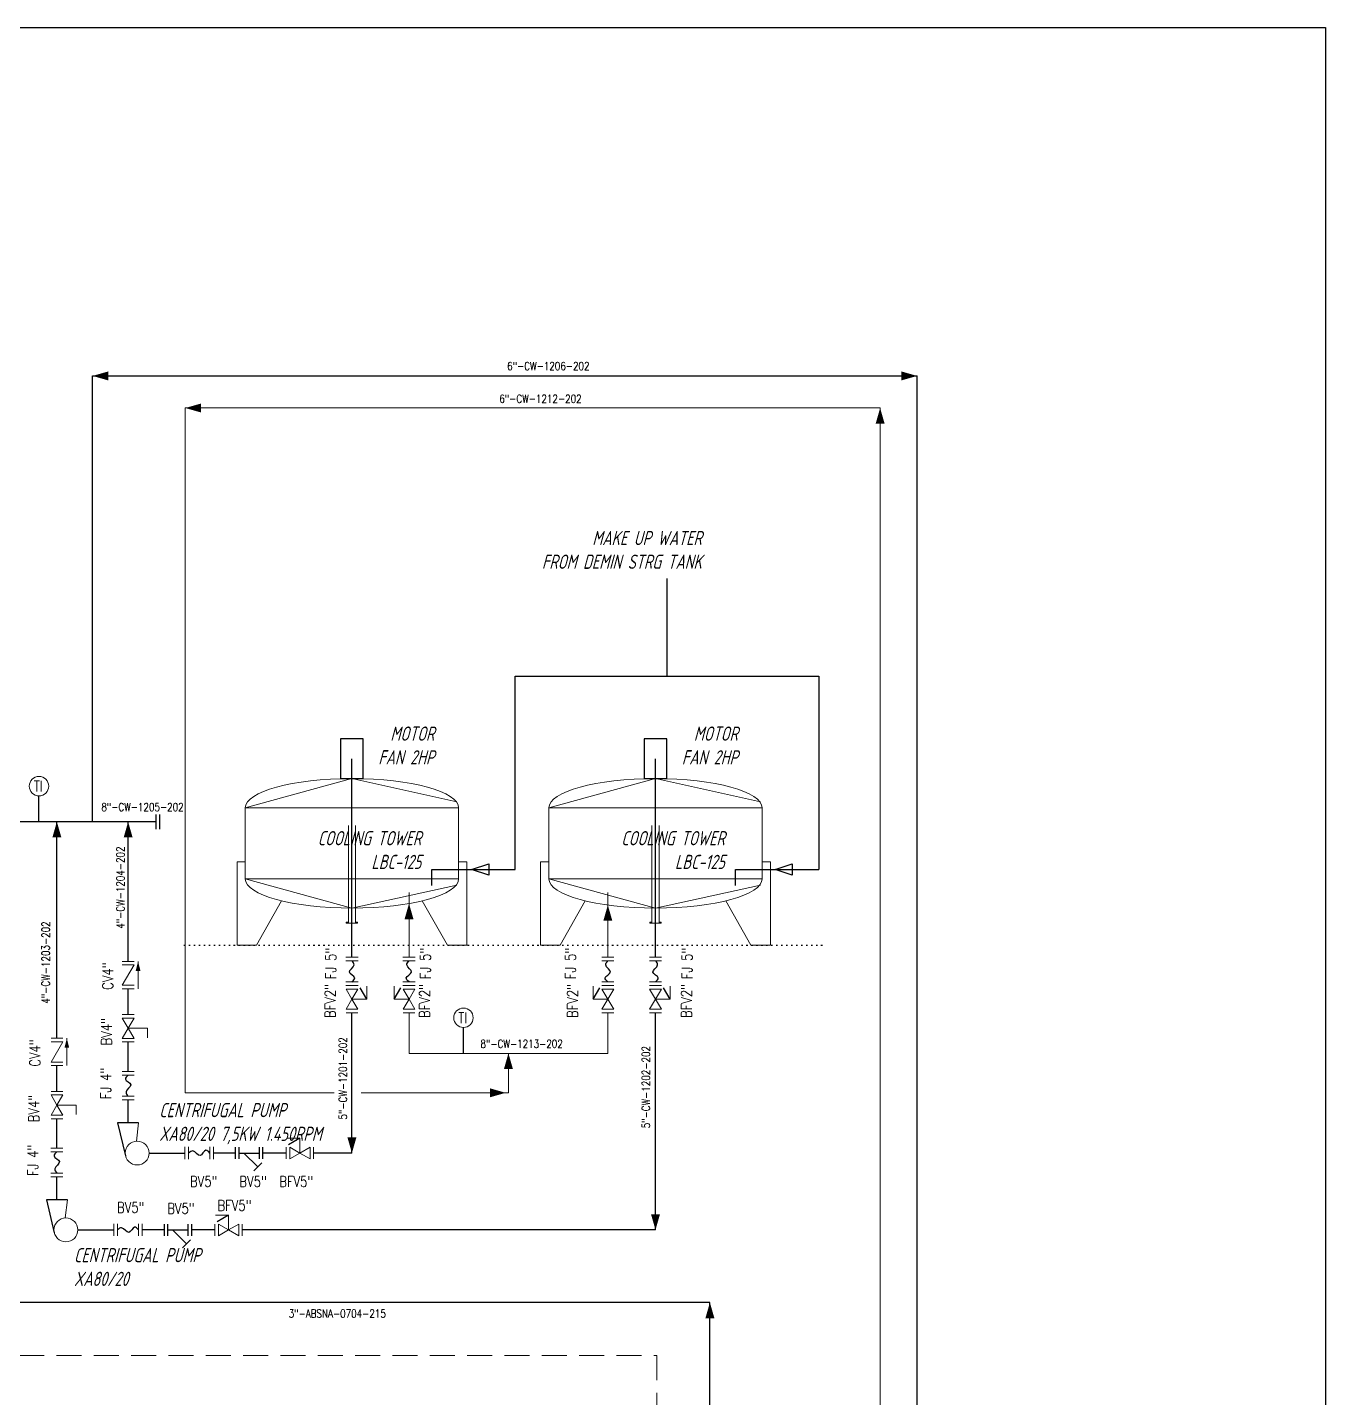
# Model space of a CAD drawing. Extents: x -29512 to 147477, y -5232 to 39709.
# Drawn here: x 140849.4 to 140940.7, y 10781.7 to 10878 of the extents above; entities that cross this region are included whole.
import ezdxf
from ezdxf.enums import TextEntityAlignment as Align

# ---------------------------------------------------------------- set-up
doc = ezdxf.new("R2010")
doc.units = 0
for name, pattern in [('CENTER', [2, 1.25, -0.25, 0.25, -0.25]), ('DASHDOT', [25.4, 12.7, -6.35, 0, -6.35]), ('DOTTED', [0.25, 0, -0.25]), ('HIDDEN', [0.375, 0.25, -0.125])]:
    doc.linetypes.add(name, pattern=pattern)
doc.layers.get('0').update_dxf_attribs({"linetype": 'CONTINUOUS'})
for name, color, linetype in [('6', 6, 'DASHDOT'), ('DIMENSION', 3, 'CONTINUOUS'), ('HATCH', 4, 'CONTINUOUS'), ('NUVOLA', 6, 'CONTINUOUS'), ('S', 7, 'CONTINUOUS')]:
    doc.layers.add(name, color=color, linetype=linetype)
for name, color, linetype, lineweight in [('DIMENSI', 20, 'CONTINUOUS', 9), ('FITTING', 7, 'CONTINUOUS', 13), ('TAG', 140, 'CONTINUOUS', 13)]:
    doc.layers.add(name, color=color, linetype=linetype, lineweight=lineweight)
doc.styles.add('Romans100', font='romans.shx', dxfattribs={"width": 0.8, "height": 200})
doc.styles.add('S25', font='SIMPLEX', dxfattribs={"width": 0.8, "height": 0.25})
doc.styles.add('STYLE4', font='isocp.shx', dxfattribs={"width": 0.8, "oblique": 15, "height": 2})

msp = doc.modelspace()

# ---------------------------------------------------------------- linework, layer by layer
at = {"color": 6, "lineweight": 20}
for p, q in [((140860.5187, 10803.1142), (140860.5187, 10851.2752)), ((140860.5187, 10851.2752), (140909.378, 10851.2752)), ((140909.378, 10697.515), (140909.378, 10851.2752)), ((140876.2496, 10812.6611), (140876.2496, 10817.1936)), ((140890.232, 10812.6611), (140890.232, 10817.1936)), ((140876.2496, 10805.891), (140876.2496, 10808.7391)), ((140890.232, 10805.891), (140890.232, 10808.7391)), ((140876.2496, 10805.891), (140890.232, 10805.891)), ((140883.2408, 10805.891), (140883.2408, 10803.1142)), ((140870.983, 10803.1142), (140860.5187, 10803.1142)), ((140883.2408, 10803.1142), (140872.8796, 10803.1142))]:
    msp.add_line(p, q, dxfattribs=at)
at = {"color": 30, "lineweight": 20}
for p, q in [((140856.4992, 10812.3572), (140856.4992, 10812.3606)), ((140851.4892, 10806.9519), (140851.4892, 10806.9554))]:
    msp.add_line(p, q, dxfattribs=at)
at = {"color": 7, "lineweight": 20}
for p, q in [((140873.2726, 10810.6227), (140873.2726, 10809.7003)), ((140875.2147, 10810.6227), (140875.2147, 10809.7003)), ((140889.1971, 10810.6227), (140889.1971, 10809.7003)), ((140894.6177, 10810.6227), (140894.6177, 10809.7003)), ((140872.2377, 10809.7003), (140873.2726, 10809.7003)), ((140873.2726, 10810.3658), (140873.2726, 10809.7003)), ((140875.2147, 10810.3658), (140875.2147, 10809.7003)), ((140876.2496, 10809.7003), (140875.2147, 10809.7003)), ((140890.232, 10809.7003), (140889.1971, 10809.7003)), ((140893.5827, 10809.7003), (140894.6177, 10809.7003)), ((140856.4992, 10807.6583), (140857.8647, 10807.6583)), ((140857.8647, 10806.9928), (140857.8647, 10807.6583)), ((140851.4892, 10802.253), (140852.8546, 10802.253)), ((140852.8546, 10801.5876), (140852.8546, 10802.253)), ((140867.6523, 10799.9145), (140868.5747, 10799.9145)), ((140868.5747, 10798.8796), (140868.5747, 10799.9145)), ((140862.6422, 10794.5093), (140863.5646, 10794.5093)), ((140862.8992, 10794.5093), (140863.5646, 10794.5093)), ((140863.5646, 10793.4744), (140863.5646, 10794.5093))]:
    msp.add_line(p, q, dxfattribs=at)
at = {"color": 7}
for p, q in [((140864.055, 10798.4675), (140864.055, 10799.2918)), ((140864.3023, 10798.4675), (140864.3023, 10799.2918)), ((140865.73, 10798.4675), (140865.73, 10799.2918)), ((140865.9774, 10798.4675), (140865.9774, 10799.2918)), ((140864.3023, 10798.8796), (140865.73, 10798.8796)), ((140864.6371, 10798.8796), (140865.6185, 10797.9063)), ((140865.3409, 10797.6288), (140865.896, 10798.1839)), ((140859.0449, 10793.0622), (140859.0449, 10793.8865)), ((140859.2922, 10793.0622), (140859.2922, 10793.8865)), ((140859.2922, 10793.4744), (140860.72, 10793.4744)), ((140859.6271, 10793.4744), (140860.6084, 10792.5011)), ((140860.72, 10793.0622), (140860.72, 10793.8865)), ((140860.9673, 10793.0622), (140860.9673, 10793.8865)), ((140860.3308, 10792.2235), (140860.886, 10792.7786))]:
    msp.add_line(p, q, dxfattribs=at)
at = {"color": 7, "lineweight": 20}
for centre in [(140850.2291, 10824.6795), (140880.0795, 10808.3947)]:
    msp.add_circle(centre, 0.6834, dxfattribs=at)
for points in [[(140872.2377, 10810.9187), (140872.4351, 10811.1944), (140872.0543, 10811.5976), (140872.3876, 10812.1073), (140872.2377, 10812.4039)], [(140876.2496, 10810.9187), (140876.0522, 10811.1944), (140876.433, 10811.5976), (140876.0997, 10812.1073), (140876.2496, 10812.4039)], [(140890.232, 10810.9187), (140890.0346, 10811.1944), (140890.4154, 10811.5976), (140890.0821, 10812.1073), (140890.232, 10812.4039)], [(140893.5827, 10810.9187), (140893.7801, 10811.1944), (140893.3993, 10811.5976), (140893.7326, 10812.1073), (140893.5827, 10812.4039)], [(140856.4992, 10804.3616), (140856.3019, 10804.0859), (140856.6827, 10803.6827), (140856.3494, 10803.1731), (140856.4992, 10802.8765)], [(140851.4892, 10798.9564), (140851.2918, 10798.6807), (140851.6726, 10798.2775), (140851.3393, 10797.7678), (140851.4892, 10797.4713)], [(140862.2388, 10798.8796), (140861.9632, 10799.077), (140861.56, 10798.6962), (140861.0503, 10799.0295), (140860.7537, 10798.8796)], [(140857.2288, 10793.4744), (140856.9531, 10793.6718), (140856.5499, 10793.2909), (140856.0402, 10793.6242), (140855.7437, 10793.4744)]]:
    msp.add_spline(points, degree=3)
at = {"color": 6, "lineweight": 20}
for points in [[(140860.5187, 10851.2752), (140861.6202, 10850.9604), (140861.6202, 10851.5899)], [(140909.378, 10851.2752), (140909.6927, 10850.1736), (140909.0632, 10850.1736)], [(140876.2496, 10816.4207), (140875.9349, 10815.3192), (140876.5643, 10815.3192)], [(140890.232, 10816.3186), (140889.9173, 10815.2171), (140890.5467, 10815.2171)], [(140883.2408, 10805.891), (140882.9261, 10804.7895), (140883.5555, 10804.7895)], [(140883.0469, 10803.1142), (140881.9454, 10803.4289), (140881.9454, 10802.7995)]]:
    msp.add_solid(points, dxfattribs=at)
at = {"layer": '6', "color": 5, "linetype": 'Continuous', "ltscale": 5}
for p, q in [((140853.9942, 10822.1759), (140853.9942, 10853.5299)), ((140853.9942, 10853.5299), (140911.9737, 10853.5299)), ((140911.9737, 10695.4783), (140911.9737, 10853.5299)), ((140872.2377, 10812.6595), (140872.2377, 10826.6006)), ((140893.5827, 10812.6595), (140893.5827, 10826.6006)), ((140858.4444, 10822.1759), (140846.4616, 10822.1759)), ((140851.4892, 10806.9554), (140851.4892, 10822.1759)), ((140856.4992, 10812.3572), (140856.4992, 10822.1759)), ((140856.4992, 10808.6195), (140856.4992, 10810.4383)), ((140872.2377, 10798.8796), (140872.2377, 10808.7391)), ((140893.5827, 10793.4744), (140893.5827, 10808.7391)), ((140856.4992, 10804.6189), (140856.4992, 10806.6971)), ((140851.4892, 10803.2142), (140851.4892, 10805.033)), ((140856.4992, 10800.9993), (140856.4992, 10802.6193)), ((140851.4892, 10799.2136), (140851.4892, 10801.2919)), ((140857.9728, 10798.8796), (140860.4965, 10798.8796)), ((140864.055, 10798.8796), (140862.4961, 10798.8796)), ((140867.6135, 10798.8796), (140865.9774, 10798.8796)), ((140872.2377, 10798.8796), (140869.5359, 10798.8796)), ((140851.4892, 10795.5941), (140851.4892, 10797.214)), ((140852.9627, 10793.4744), (140855.4864, 10793.4744)), ((140859.0449, 10793.4744), (140857.486, 10793.4744)), ((140862.6034, 10793.4744), (140860.9673, 10793.4744)), ((140893.5827, 10793.4744), (140864.5258, 10793.4744))]:
    msp.add_line(p, q, dxfattribs=at)
for points in [[(140853.9942, 10853.5299), (140855.0957, 10853.2151), (140855.0957, 10853.8446)], [(140911.9737, 10853.5299), (140910.8722, 10853.2151), (140910.8722, 10853.8446)], [(140851.4892, 10822.1759), (140851.1744, 10821.0743), (140851.8039, 10821.0743)], [(140856.4992, 10822.1759), (140856.1845, 10821.0743), (140856.814, 10821.0743)], [(140872.2369, 10798.8766), (140872.5516, 10799.9781), (140871.9221, 10799.9781)], [(140893.5819, 10793.4713), (140893.8966, 10794.5728), (140893.2671, 10794.5728)]]:
    msp.add_solid(points, dxfattribs=at)
at = {"layer": 'DIMENSI', "color": 1}
for p, q in [((140872.2377, 10825.2079), (140864.7377, 10823.1551)), ((140879.6242, 10823.5885), (140872.2377, 10825.2079)), ((140893.5827, 10825.2079), (140886.0827, 10823.1551)), ((140900.9692, 10823.5885), (140893.5827, 10825.2079)), ((140879.7377, 10823.1551), (140864.7377, 10823.1551)), ((140901.0827, 10823.1551), (140886.0827, 10823.1551)), ((140879.7377, 10818.1551), (140864.7377, 10818.1551)), ((140872.2377, 10816.1023), (140864.7377, 10818.1551)), ((140879.6242, 10817.7217), (140872.2377, 10816.1023)), ((140901.0827, 10818.1551), (140886.0827, 10818.1551)), ((140893.5827, 10816.1023), (140886.0827, 10818.1551)), ((140900.9692, 10817.7217), (140893.5827, 10816.1023))]:
    msp.add_line(p, q, dxfattribs=at)
at = {"layer": 'DIMENSI', "color": 7}
for p, q in [((140864.7377, 10823.1551), (140864.7377, 10818.1551)), ((140879.7377, 10823.1551), (140879.7377, 10818.1551)), ((140886.0827, 10823.1551), (140886.0827, 10818.1551)), ((140901.0827, 10823.1551), (140901.0827, 10818.1551)), ((140864.1616, 10819.3661), (140864.1616, 10813.4958)), ((140864.7377, 10819.3661), (140864.1616, 10819.3661)), ((140879.7377, 10819.3661), (140880.3138, 10819.3661)), ((140880.3138, 10819.3661), (140880.3138, 10813.4958)), ((140885.5066, 10819.3661), (140885.5066, 10813.4958)), ((140886.0827, 10819.3661), (140885.5066, 10819.3661)), ((140901.0827, 10819.3661), (140901.6588, 10819.3661)), ((140901.6588, 10819.3661), (140901.6588, 10813.4958)), ((140865.53, 10813.4958), (140867.2906, 10816.6122)), ((140878.9455, 10813.4958), (140877.1848, 10816.6122)), ((140886.875, 10813.4958), (140888.6356, 10816.6122)), ((140900.2905, 10813.4958), (140898.5298, 10816.6122)), ((140871.8377, 10815.0463), (140871.8377, 10815.1263)), ((140871.9877, 10815.1263), (140871.8377, 10815.1263)), ((140872.6377, 10815.0463), (140871.8377, 10815.0463)), ((140872.6377, 10815.1263), (140872.4877, 10815.1263)), ((140872.6377, 10815.1263), (140872.6377, 10815.0463)), ((140893.1827, 10815.0463), (140893.1827, 10815.1263)), ((140893.3327, 10815.1263), (140893.1827, 10815.1263)), ((140893.9827, 10815.0463), (140893.1827, 10815.0463)), ((140893.9827, 10815.1263), (140893.8327, 10815.1263)), ((140893.9827, 10815.1263), (140893.9827, 10815.0463)), ((140864.1616, 10813.4958), (140865.53, 10813.4958)), ((140880.3138, 10813.4958), (140878.9455, 10813.4958)), ((140885.5066, 10813.4958), (140886.875, 10813.4958)), ((140901.6588, 10813.4958), (140900.2905, 10813.4958)), ((140857.2381, 10800.9993), (140857.0837, 10799.7171)), ((140852.228, 10795.5941), (140852.0736, 10794.3118))]:
    msp.add_line(p, q, dxfattribs=at)
at = {"layer": 'DIMENSI', "color": 7, "linetype": 'CENTER', "ltscale": 10}
for p, q in [((140871.9877, 10815.0463), (140871.9877, 10821.9095)), ((140872.4877, 10815.0463), (140872.4877, 10821.9095)), ((140893.3327, 10815.0463), (140893.3327, 10821.9095)), ((140893.8327, 10815.0463), (140893.8327, 10821.9095))]:
    msp.add_line(p, q, dxfattribs=at)
at = {"layer": 'DIMENSI', "color": 7}
for centre in [(140857.1338, 10798.8796), (140852.1237, 10793.4744)]:
    msp.add_circle(centre, 0.839, dxfattribs=at)
at = {"layer": 'DIMENSI', "color": 7, "extrusion": (0, 0, -1)}
for centre in [(140872.2377, 10823.1551), (140893.5827, 10823.1551)]:
    msp.add_ellipse(centre, major_axis=(7.5, 0), ratio=0.2737035, start_param=3.1415927, end_param=6.2831853, dxfattribs=at)
at = {"layer": 'DIMENSI', "color": 7}
for centre in [(140872.2377, 10818.1551), (140893.5827, 10818.1551)]:
    msp.add_ellipse(centre, major_axis=(7.5, 0), ratio=0.2737035, start_param=3.1415927, end_param=6.2831853, dxfattribs=at)
at = {"layer": 'DIMENSION', "color": 0, "linetype": 'ByBlock', "ltscale": 0.5}
for p, q in [((140858.4444, 10822.6853), (140858.4444, 10821.6665)), ((140858.7061, 10822.6853), (140858.7061, 10821.6665))]:
    msp.add_line(p, q, dxfattribs=at)
at = {"layer": 'DIMENSION', "color": 7, "linetype": 'ByBlock', "ltscale": 0.5}
for p, q in [((140880.655, 10818.8211), (140881.8589, 10819.2244)), ((140881.8589, 10819.2244), (140881.8589, 10818.4301)), ((140902, 10818.8211), (140903.2039, 10819.2244)), ((140903.2039, 10819.2244), (140903.2039, 10818.4301)), ((140877.8623, 10817.6935), (140877.8623, 10818.8211)), ((140881.8589, 10818.4301), (140880.655, 10818.8211)), ((140899.2073, 10817.6935), (140899.2073, 10818.8211)), ((140903.2039, 10818.4301), (140902, 10818.8211))]:
    msp.add_line(p, q, dxfattribs=at)
at = {"layer": 'DIMENSION', "color": 3, "linetype": 'ByBlock', "ltscale": 0.5}
for p, q in [((140877.8623, 10818.8211), (140883.7215, 10818.8211)), ((140899.2073, 10818.8211), (140905.0665, 10818.8211))]:
    msp.add_line(p, q, dxfattribs=at)
at = {"layer": 'DIMENSION', "color": 7}
for p, q in [((140855.7604, 10800.9993), (140856.3182, 10798.6832)), ((140857.2381, 10800.9993), (140855.7604, 10800.9993)), ((140852.228, 10795.5941), (140850.7503, 10795.5941)), ((140850.7503, 10795.5941), (140851.3081, 10793.2779))]:
    msp.add_line(p, q, dxfattribs=at)
at = {"layer": 'DIMENSION', "color": 4, "linetype": 'HIDDEN', "lineweight": 13, "ltscale": 7}
for p, q in [((140840.9627, 10784.6463), (140893.685, 10784.6463)), ((140893.685, 10784.6463), (140893.685, 10723.6993))]:
    msp.add_line(p, q, dxfattribs=at)
at = {"layer": 'DIMENSION', "color": 6, "linetype": 'ByBlock', "ltscale": 0.5}
msp.add_lwpolyline([(140940.703, 10663.7417), (140590.0902, 10663.7417), (140590.0902, 10878.0401), (140940.703, 10878.0401)], close=True, dxfattribs=at)
at = {"layer": 'FITTING'}
for p, q in [((140872.6664, 10812.6611), (140871.809, 10812.6611)), ((140875.8209, 10812.6611), (140876.6783, 10812.6611)), ((140889.8033, 10812.6611), (140890.6607, 10812.6611)), ((140894.0114, 10812.6611), (140893.154, 10812.6611)), ((140872.6664, 10812.4039), (140871.809, 10812.4039)), ((140875.8209, 10812.4039), (140876.6783, 10812.4039)), ((140889.8033, 10812.4039), (140890.6607, 10812.4039)), ((140894.0114, 10812.4039), (140893.154, 10812.4039)), ((140872.6664, 10810.9187), (140871.809, 10810.9187)), ((140872.6664, 10810.6615), (140871.809, 10810.6615)), ((140875.8209, 10810.9187), (140876.6783, 10810.9187)), ((140875.8209, 10810.6615), (140876.6783, 10810.6615)), ((140889.8033, 10810.9187), (140890.6607, 10810.9187)), ((140889.8033, 10810.6615), (140890.6607, 10810.6615)), ((140894.0114, 10810.9187), (140893.154, 10810.9187)), ((140894.0114, 10810.6615), (140893.154, 10810.6615)), ((140856.0705, 10804.6189), (140856.928, 10804.6189)), ((140856.0705, 10804.3616), (140856.928, 10804.3616)), ((140856.0705, 10802.8765), (140856.928, 10802.8765)), ((140856.0705, 10802.6193), (140856.928, 10802.6193)), ((140851.0605, 10799.2136), (140851.9179, 10799.2136)), ((140851.0605, 10798.9564), (140851.9179, 10798.9564)), ((140860.4965, 10799.3083), (140860.4965, 10798.4509)), ((140860.7537, 10799.3083), (140860.7537, 10798.4509)), ((140862.2388, 10799.3083), (140862.2388, 10798.4509)), ((140862.4961, 10799.3083), (140862.4961, 10798.4509)), ((140851.0605, 10797.4713), (140851.9179, 10797.4713)), ((140851.0605, 10797.214), (140851.9179, 10797.214)), ((140855.4864, 10793.9031), (140855.4864, 10793.0457)), ((140855.7437, 10793.9031), (140855.7437, 10793.0457)), ((140857.2288, 10793.9031), (140857.2288, 10793.0457)), ((140857.486, 10793.9031), (140857.486, 10793.0457))]:
    msp.add_line(p, q, dxfattribs=at)
at = {"layer": 'FITTING', "lineweight": 20}
for p, q in [((140856.0871, 10812.3572), (140856.9114, 10812.3572)), ((140857.199, 10812.357), (140857.199, 10810.4348)), ((140871.8256, 10810.6615), (140872.6499, 10810.6615)), ((140876.6618, 10810.6615), (140875.8375, 10810.6615)), ((140890.6441, 10810.6615), (140889.8198, 10810.6615)), ((140893.1706, 10810.6615), (140893.9949, 10810.6615)), ((140856.0871, 10810.4348), (140856.9114, 10810.4348)), ((140856.0871, 10810.4348), (140856.9114, 10810.4348)), ((140856.9114, 10808.6195), (140856.0871, 10808.6195)), ((140871.8256, 10808.7391), (140872.6499, 10808.7391)), ((140876.6618, 10808.7391), (140875.8375, 10808.7391)), ((140890.6441, 10808.7391), (140889.8198, 10808.7391)), ((140893.1706, 10808.7391), (140893.9949, 10808.7391)), ((140851.077, 10806.9519), (140851.9013, 10806.9519)), ((140852.1889, 10806.9518), (140852.1889, 10805.0296)), ((140856.9114, 10806.6971), (140856.0871, 10806.6971)), ((140851.077, 10805.0296), (140851.9013, 10805.0296)), ((140851.077, 10805.0296), (140851.9013, 10805.0296)), ((140851.9013, 10803.2142), (140851.077, 10803.2142)), ((140851.9013, 10801.2919), (140851.077, 10801.2919)), ((140867.6135, 10798.4675), (140867.6135, 10799.2918)), ((140869.5359, 10798.4675), (140869.5359, 10799.2918)), ((140862.6034, 10793.0622), (140862.6034, 10793.8865)), ((140864.5258, 10793.0622), (140864.5258, 10793.8865))]:
    msp.add_line(p, q, dxfattribs=at)
for points in [[(140856.9114, 10812.1099), (140856.0871, 10812.1099), (140856.9114, 10812.1099), (140856.0871, 10810.6822), (140856.9114, 10810.6822)], [(140851.9013, 10806.7046), (140851.077, 10806.7046), (140851.9013, 10806.7046), (140851.077, 10805.2769), (140851.9013, 10805.2769)]]:
    msp.add_lwpolyline(points, dxfattribs=at)
for points in [[(140872.2377, 10809.7003), (140871.8256, 10810.4142), (140872.6499, 10810.4142)], [(140872.2377, 10809.7003), (140871.8256, 10808.9865), (140872.6499, 10808.9865)], [(140876.2496, 10809.7003), (140876.6618, 10810.4142), (140875.8375, 10810.4142)], [(140876.2496, 10809.7003), (140876.6618, 10808.9865), (140875.8375, 10808.9865)], [(140890.232, 10809.7003), (140890.6441, 10810.4142), (140889.8198, 10810.4142)], [(140890.232, 10809.7003), (140890.6441, 10808.9865), (140889.8198, 10808.9865)], [(140893.5827, 10809.7003), (140893.1706, 10810.4142), (140893.9949, 10810.4142)], [(140893.5827, 10809.7003), (140893.1706, 10808.9865), (140893.9949, 10808.9865)], [(140856.4992, 10807.6583), (140856.9114, 10808.3722), (140856.0871, 10808.3722)], [(140856.4992, 10807.6583), (140856.9114, 10806.9444), (140856.0871, 10806.9444)], [(140851.4892, 10802.253), (140851.9013, 10802.9669), (140851.077, 10802.9669)], [(140851.4892, 10802.253), (140851.9013, 10801.5392), (140851.077, 10801.5392)], [(140868.5747, 10798.8796), (140867.8608, 10798.4675), (140867.8608, 10799.2918)], [(140868.5747, 10798.8796), (140869.2886, 10798.4675), (140869.2886, 10799.2918)], [(140863.5646, 10793.4744), (140862.8508, 10793.0622), (140862.8508, 10793.8865)], [(140863.5646, 10793.4744), (140864.2785, 10793.0622), (140864.2785, 10793.8865)]]:
    msp.add_lwpolyline(points, close=True, dxfattribs=at)
for points in [[(140857.0304, 10811.684), (140857.199, 10812.357), (140857.3671, 10811.6839)], [(140852.0203, 10806.2787), (140852.1889, 10806.9518), (140852.3571, 10806.2786)]]:
    msp.add_solid(points, dxfattribs=at)
at = {"layer": 'HATCH', "color": 3}
for p, q in [((140894.394, 10832.4274), (140894.394, 10839.2865)), ((140883.7215, 10818.8211), (140883.7215, 10832.4274)), ((140883.7215, 10832.4274), (140905.0665, 10832.4274)), ((140905.0665, 10832.4274), (140905.0665, 10818.8211))]:
    msp.add_line(p, q, dxfattribs=at)
at = {"layer": 'HATCH', "color": 7}
for p, q in [((140850.2291, 10822.1759), (140850.2291, 10823.9961)), ((140873.2726, 10809.7003), (140872.8114, 10810.4991)), ((140875.2147, 10809.7003), (140875.6759, 10810.4991)), ((140889.1971, 10809.7003), (140889.6583, 10810.4991)), ((140894.6177, 10809.7003), (140894.1565, 10810.4991)), ((140880.0795, 10805.891), (140880.0795, 10807.7112)), ((140868.5747, 10799.9145), (140867.7759, 10799.4533)), ((140863.5646, 10794.5093), (140862.7658, 10794.0481))]:
    msp.add_line(p, q, dxfattribs=at)
at = {"layer": 'HATCH', "color": 7, "linetype": 'DOTTED'}
msp.add_line((140860.419, 10813.4958), (140905.4715, 10813.4958), dxfattribs=at)
at = {"layer": 'HATCH', "color": 7}
for points in [[(140871.4429, 10825.2079), (140873.0326, 10825.2079), (140873.0326, 10828.0049), (140871.4429, 10828.0049)], [(140892.7879, 10825.2079), (140894.3776, 10825.2079), (140894.3776, 10828.0049), (140892.7879, 10828.0049)]]:
    msp.add_lwpolyline(points, close=True, dxfattribs=at)
at = {"layer": 'NUVOLA', "color": 1}
for p, q in [((140897.4068, 10788.3682), (140844.6845, 10788.3682)), ((140897.4068, 10738.9714), (140897.4068, 10788.3682))]:
    msp.add_line(p, q, dxfattribs=at)
msp.add_solid([(140897.4068, 10788.3682), (140897.7216, 10787.2667), (140897.0921, 10787.2667)], dxfattribs=at)

# ---------------------------------------------------------------- texts
at = {"layer": 'DIMENSION', "color": 6, "char_height": 1, "attachment_point": 3, "style": 'STYLE4'}
for s, insert in [('{MAKE UP WATER\\PFROM DEMIN STRG TANK}', (140896.8428, 10842.6296)), ('MOTOR \\PFAN 2HP', (140878.0324, 10828.8757)), ('MOTOR \\PFAN 2HP', (140899.3774, 10828.8757)), ('{COOLING TOWER\\PLBC-125}', (140877.1121, 10821.5208)), ('{COOLING TOWER\\PLBC-125}', (140898.4571, 10821.5208))]:
    msp.add_mtext(s, dxfattribs=dict(at, insert=insert))
at = {"layer": 'DIMENSION', "color": 2, "char_height": 1, "attachment_point": 1, "style": 'STYLE4'}
for s, insert in [('{CENTRIFUGAL PUMP\\PXA80/20 7,5KW 1.450RPM}', (140858.6846, 10802.3983)), ('{CENTRIFUGAL PUMP\\PXA80/20}', (140852.6941, 10792.1993))]:
    msp.add_mtext(s, dxfattribs=dict(at, insert=insert))
at = {"layer": 'S', "color": 2, "style": 'S25', "width": 0.8}
for s, p in [('6"-CW-1206-202', (140888.9421, 10853.9427)), ('6"-CW-1212-202', (140888.3879, 10851.6432)), ('8"-CW-1205-202', (140860.4035, 10822.93)), ('8"-CW-1213-202', (140887.0657, 10806.2784)), ('3"-ABSNA-0704-215', (140874.6219, 10787.3108))]:
    msp.add_text(s, height=0.5646, dxfattribs=at).set_placement(p, align=Align.RIGHT)
for s, p in [('4"-CW-1204-202', (140856.2385, 10820.4372)), ('4"-CW-1203-202', (140850.9827, 10815.171)), ('5"-CW-1201-202', (140871.8863, 10807.0237)), ('5"-CW-1202-202', (140893.1911, 10806.4064))]:
    msp.add_text(s, height=0.5646, rotation=90, dxfattribs=at).set_placement(p, align=Align.RIGHT)
at = {"layer": 'TAG', "color": 6, "lineweight": 20, "char_height": 0.75, "width": 7.302947, "attachment_point": 5, "style": 'Romans100'}
for s, insert in [('{TI}', (140850.1811, 10824.6728)), ('{TI}', (140880.0315, 10808.388)), ('BV5"', (140861.812, 10796.8846)), ('BV5"', (140865.2864, 10796.869)), ('BFV5"', (140868.3203, 10796.869)), ('BV5"', (140856.6826, 10795.0535)), ('BV5"', (140860.2146, 10794.9842)), ('BFV5"', (140863.979, 10795.1901))]:
    msp.add_mtext(s, dxfattribs=dict(at, insert=insert))
at = {"layer": 'TAG', "color": 6, "lineweight": 20, "char_height": 0.75, "width": 7.302947, "attachment_point": 5, "rotation": 90, "style": 'Romans100'}
for s, insert in [('{FJ 5"}', (140870.753, 10812.2071)), ('{FJ 5"}', (140877.4032, 10812.2071)), ('{FJ 5"}', (140887.609, 10812.2071)), ('{FJ 5"}', (140895.8058, 10812.2071)), ('CV4"', (140855.0624, 10811.3206)), ('{BFV2"}', (140870.6996, 10809.5738)), ('{BFV2"}', (140877.3498, 10809.5738)), ('{BFV2"}', (140887.7414, 10809.5738)), ('{BFV2"}', (140895.7525, 10809.5738)), ('BV4"', (140854.9743, 10807.4079)), ('CV4"', (140849.9485, 10805.9154)), ('FJ 4"', (140854.9228, 10803.7717)), ('BV4"', (140849.8604, 10802.0027)), ('FJ 4"', (140849.8089, 10798.3665))]:
    msp.add_mtext(s, dxfattribs=dict(at, insert=insert))

doc.saveas('drawing.dxf')
